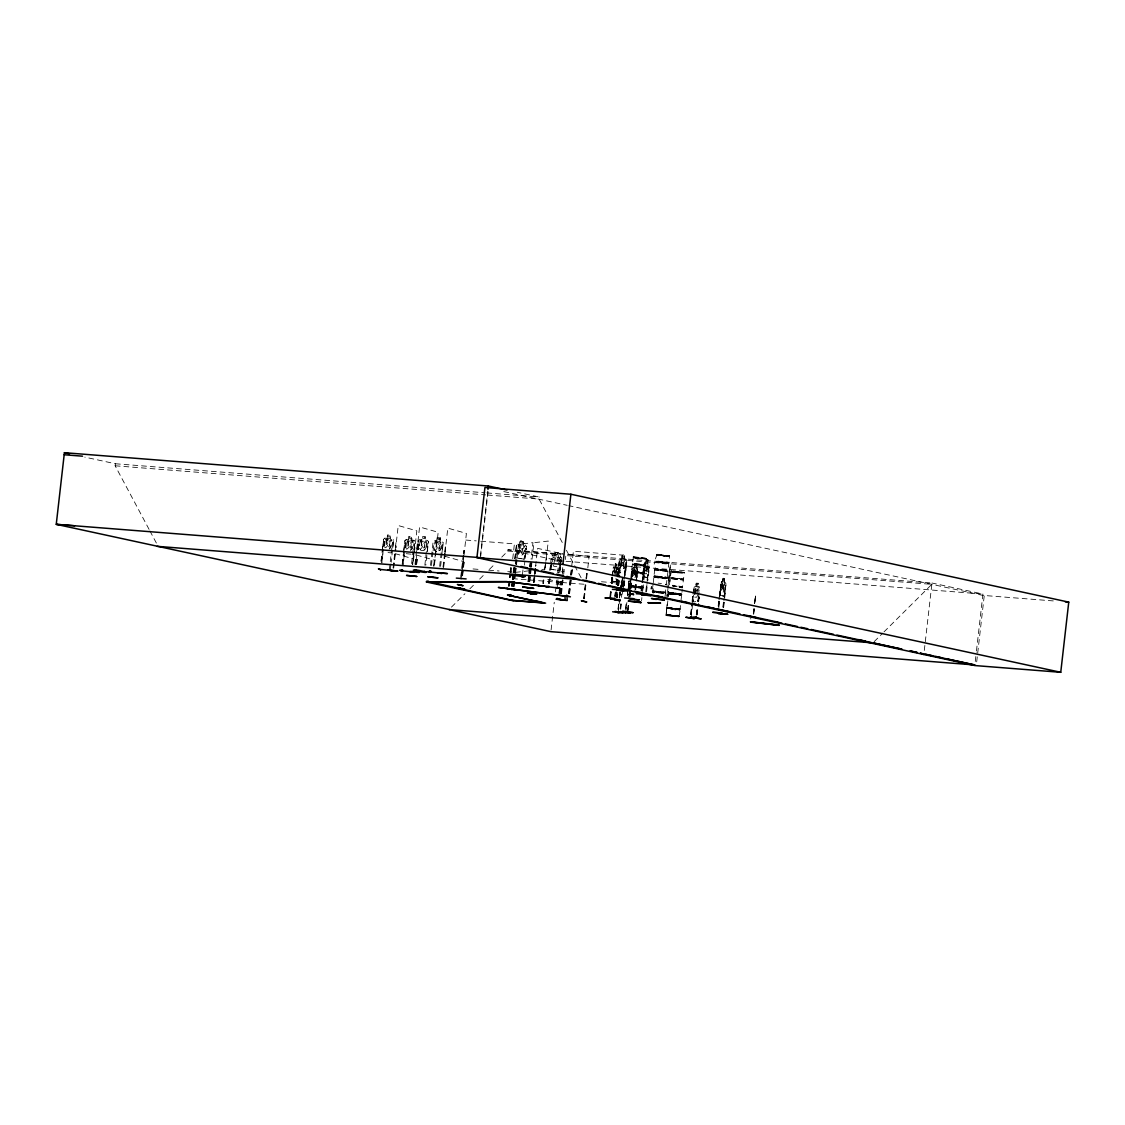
<?xml version="1.0" encoding="UTF-8"?>
<svg xmlns="http://www.w3.org/2000/svg" width="1125" height="1125" viewBox="0 0 1125 1125"><rect width="100%" height="100%" fill="white"/><g stroke="black" fill="none" stroke-linecap="round" stroke-linejoin="round"><path stroke-width="0.75" stroke-dasharray="5 3.75" d="M644.808 573.441L644.133 570.586M667.659 608.47L666.703 607.964L667.673 600.553M682.495 587.756L679.331 587.109M754.411 603.52L755.438 596.067L755.016 603.112M630.675 579.319L630.211 585.661L643.106 587.883L643.472 583.917M633.459 556.903L632.475 563.47L645.708 565.622L643.683 564.455L632.475 563.47L631.477 571.613L644.527 572.78L646.495 558.534L639.773 557.311M652.402 591.933L665.578 592.833L652.416 591.933M672.103 578.686L670.177 578.742L669.445 585.197L670.148 578.32L683.508 579.769L684.197 572.442L683.325 572.541M619.903 594.914L620.044 591.609C617.583 596.672 623.714 595.575 622.294 591.286M633.853 595.069L628.889 594.127L627.328 594.858L629.03 580.95L628.636 582.216M627.469 594.759L627.609 591.455M663.933 577.772L654.792 576.647L657.281 577.195L655.552 577.139M755.452 596.152L754.791 603.084M657.366 554.316C653.92 560.883 654.244 563.611 662.147 562.542M645.623 564.989L632.292 564.3L645.483 566.17L632.32 563.892L638.972 564.258L645.666 565.411L632.545 564.68M755.536 597.952L755.648 596.081M753.314 613.744L753.877 608.653M753.525 613.772L754.102 608.681M149.077 529.369L115.144 465.792L115.369 463.753L84.797 457.116M381.066 561.164L382.373 549.605M382.486 548.55L383.527 539.269L384.877 538.172M381.136 561.192L382.078 552.938M382.261 551.292L383.625 539.325M381.797 562.908L383.302 549.703L381.881 562.936M384.328 541.477L383.498 548.058L384.328 541.477L383.4 541.392M389.278 570.347L392.47 542.278L393.398 542.362M392.695 548.002L393.539 540.323L391.219 562.205M390.473 568.814L390.966 563.836M393.075 567.914L395.184 549.323M395.381 547.636L395.958 542.559L396.042 547.762M393.384 568.013L398.25 525.544L416.841 530.845L413.17 563.105M393.722 568.041L395.845 549.45M402.202 564.244L403.706 551.025M403.819 549.97L404.859 540.689L406.209 539.592L408.375 539.803M402.286 564.272L403.411 554.358M403.594 552.712L404.958 540.745L406.252 539.719L414.084 540.38L415.012 541.73L412.327 564.68M403.13 564.328L404.634 551.123L403.214 564.356M405.661 542.897L404.902 549.506L405.661 542.897L404.733 542.798M410.47 550.617L412.481 548.016L413.212 541.575L411.652 540.253L412.144 536.695L408.769 536.344L408.502 539.944L406.673 540.914L405.942 547.369L407.32 550.294M411.623 563.541L413.803 543.698L414.731 543.783M414.028 549.422L414.872 541.744M412.664 564.708L414.211 551.194M414.984 564.272L416.517 550.744M416.714 549.056L417.291 543.98M415.294 564.356L416.292 555.848M416.953 550.069L419.583 526.964L438.173 532.266L434.503 564.525M415.631 564.384L416.602 555.933L415.702 564.272M418.373 540.745L417.347 549.956L418.275 540.675L419.625 539.592L427.5 540.38L428.428 541.73L425.784 565.284M416.545 564.328L417.488 556.073M418.247 549.478L418.992 542.869L418.148 542.798M416.63 564.356L417.572 556.102M418.317 549.506L419.077 542.897M424.856 565.186L427.219 543.698L428.231 543.811M427.261 550.955L428.288 541.744M430.509 565.425L433.083 541.842L434.433 540.759L436.627 540.97L437.119 537.652M431.438 565.523L432.858 552.291M433.125 550.659L433.8 544.036L432.956 543.966M433.659 566.1L434.616 557.648M433.997 566.128L435.502 552.656M440.367 537.848L439.875 541.42L441.436 542.742L440.705 549.183L438.694 551.784L435.544 551.461L434.166 548.536L434.897 542.081L436.725 541.097L436.992 537.511L440.395 537.863L440.002 541.322L442.308 541.547L443.236 542.883M439.664 566.353L442.027 544.852L443.039 544.978M442.055 552.108L443.095 542.911M440.592 566.438L443.222 542.883M443.011 567.112L444.544 553.598M444.741 551.911L445.514 545.147L445.402 552.023M443.32 567.211L444.895 553.627M444.98 552.895L447.806 528.117L466.397 533.419L461.573 577.392M443.672 567.239L445.205 553.725M460.716 577.406L463.219 555.427M463.416 553.739L463.809 550.35M461.222 575.803L462.023 568.983M462.192 567.352L463.57 555.455M463.725 553.823L464.147 550.392M462.403 575.733L464.33 558.83M462.586 575.775L463.359 569.011M463.556 567.323L464.512 558.872M480.403 555.933L487.786 491.119M480.558 557.663L488.095 491.555M501.736 557.128L507.867 551.039L508.022 549.717L565.833 554.259M508.584 586.181L509.934 574.341M510.117 572.653L510.891 565.889M508.767 586.223L510.117 574.383M510.3 572.695L511.073 565.931M509.583 586.28L510.75 574.411M511.13 572.766L511.72 565.959M512.733 558.731L514.42 543.867L477.97 541.013M511.594 586.223L512.17 581.147M512.367 579.459L512.944 574.383M513.127 572.695L513.703 567.633M514.716 558.83L516.417 545.175L517.725 544.106L519.989 544.528C517.359 539.002 526.88 540.239 523.097 544.922L524.602 546.3L523.87 552.741L521.888 555.286L518.78 554.878L517.416 551.911L518.161 545.456L519.961 544.528M511.777 586.266L512.353 581.189M512.536 579.502L513.127 574.425M513.309 572.737L513.886 567.661M514.969 558.858L516.516 545.245M512.409 586.28L513 581.217M513.183 579.53L513.759 574.453M513.956 572.766L514.533 567.689M512.592 586.322L513.169 581.259M513.366 579.558L513.942 574.495M514.139 572.808L514.716 567.731M514.378 572.189L515.236 565.566M515.32 563.934L517.303 547.411L516.389 547.284M513.408 586.659L514.758 574.833M514.955 573.145L516.305 561.305M513.773 586.702L515.011 574.805M515.306 573.188L516.909 559.153M517.092 557.508L518.597 544.303L532.955 542.658L531.07 559.167M514.012 586.673L515.363 574.847M515.559 573.159L516.909 561.319M522.408 574.889L522.97 569.925M523.997 560.039L525.319 548.48L526.331 548.592L524.447 565.102M527.906 581.667L528.68 574.903M528.862 573.216L529.439 568.153M529.636 566.452L530.016 563.077M528.258 581.709L528.919 574.875M529.214 573.258L529.692 568.125M529.987 566.508L530.367 563.119M528.511 581.695L529.27 574.931M529.467 573.244L530.044 568.167M530.128 567.422L530.887 560.827M529.144 581.681L529.903 574.917M530.1 573.23L530.677 568.153M530.873 566.466L531.253 563.091M529.495 581.723L530.156 574.889M530.452 573.272L530.93 568.125M531.112 567.464L531.872 560.855M532.055 559.209L533.939 542.7L548.283 541.055L544.992 569.953M562.275 542.503L539.1 499.092L539.325 497.053L517.247 492.258M529.734 581.695L530.508 574.931M530.705 573.244L531.281 568.181M531.478 566.48L531.858 563.105M533.461 582.328L534.994 568.814M535.317 568.828L533.77 582.356L535.472 568.913M535.57 566.564L537.652 548.395L562.612 553.809M534.248 582.455L536.175 565.552L535.388 565.425L536.175 565.552M542.855 583.453L543.234 580.064M544.402 569.925L546.342 558.112L544.753 569.967M543.206 583.495L543.488 580.036M543.459 583.467L543.839 580.092M549.9 570.22L550.462 565.27M550.575 564.272L551.348 556.538L552.698 555.595M549.998 570.206L550.941 561.952M549.872 578.587L549.127 585.197L549.97 578.587M552.544 561.656L553.092 556.819L554.892 555.891L555.314 552.431L558.394 552.839L558 556.284L559.533 557.663L558.802 564.103M554.822 555.75L555.216 552.305L558.548 552.741L558.155 556.186M554.02 563.484L554.752 557.03L557.873 557.438L557.128 563.892M551.095 629.93L554.259 602.255M555.441 591.891L556.031 586.702M556.228 584.972L556.819 579.783M557.606 572.864L558.984 560.756L508.022 549.717M557.423 584.606L557.986 579.656M560.25 559.842L558.745 573.047L560.348 559.828L561.263 559.955L559.758 573.159L561.234 557.888L560.391 556.481L552.628 555.469L551.348 556.538M557.156 587.897L558.084 579.642M560.32 565.552L561.023 559.42M558.352 584.719L558.717 581.414L558.45 584.719M558.97 593.353L559.744 586.589M559.941 584.902L560.32 581.527M559.153 593.395L559.927 586.631M560.123 584.944L560.503 581.555M559.983 593.452L560.573 586.659M560.939 585L561.15 581.583M562.177 572.555L562.936 565.945M560.208 593.409L560.967 586.645M561.164 584.958L561.544 581.569M560.391 593.452L561.727 581.611M562.57 574.228L563.513 565.973M560.616 593.438L562.05 581.597M560.798 593.48L562.345 579.952M561.023 593.452L562.373 581.625M561.178 593.536L562.725 580.008M561.502 593.564L563.034 580.036M563.681 574.341L564.623 566.086M565.383 559.491L565.763 556.186M568.575 593.648L570.502 576.745M570.684 575.058L573.398 551.236L621.998 555.061L619.931 573.216M568.758 593.691L570.684 576.788M570.867 575.086L571.458 568.294L572.47 568.392L571.697 575.156M569.391 593.705L571.317 576.802M571.514 575.114L572.288 568.364M569.573 593.747L571.5 576.844M583.706 598.655L585.816 580.064M586.013 578.377L586.997 573.342L586.42 578.405M583.889 598.697L585.998 580.106M586.195 578.419L586.589 573.314M584.114 598.697L586.237 580.106M584.297 598.739L586.42 580.134M586.603 578.447L587.63 569.531M587.812 567.886L589.134 556.327L566.564 554.555M612.07 575.859L613.842 567.056C616.781 569.222 614.77 558.112 614.869 567.422L613.505 571.613M609.905 596.686L610.467 591.736M611.409 583.481L611.972 578.531M612.281 575.887L613.744 567.056L617.822 568.041M610.791 591.764L610.228 596.714L610.945 591.834M611.733 583.509L612.295 578.545M611.888 583.58L612.45 578.63M610.692 596.812L611.269 591.862M612.197 583.608L612.773 578.658M614.039 575.016L614.77 568.575L616.388 568.927M615.361 565.763L615.516 564.609L616.556 564.834L616.402 565.988L615.361 565.763L616.416 565.988M616.514 575.564L617.062 564.23L615.248 563.85L617.077 564.23L615.22 563.836M614.756 596.053L615.136 592.748M616.078 584.494L617.203 574.594M614.7 599.386L615.459 592.777M616.402 584.522L617.147 577.913M617.288 576.998L618.159 569.278L616.683 567.675M625.064 575.972L626.766 560.658L626.034 559.28L626.681 560.686L624.473 573.216L618.708 572.217L619.312 559.364L620.409 558.295C624.164 560.306 620.198 552.263 624.839 555.553L624.347 559.097M615.234 596.152L615.614 592.861M616.613 584.606L619.312 559.364M615.558 596.18L616.12 591.23M616.866 584.62L617.991 574.72M618.188 573.061L619.495 561.502L618.862 573.188M617.288 584.719L618.413 574.819M618.595 573.173L620.17 561.628M617.541 584.733L618.666 574.833M616.345 597.403L616.922 592.327M617.695 585.562L618.848 575.423M616.528 597.431L617.105 592.369M617.878 585.605L619.228 572.048L620.058 572.105M617.161 597.459L617.555 594.084M618.511 585.633L619.664 575.494M617.344 597.502L617.737 594.127M618.694 585.675L619.847 575.536M622.055 558.703L622.448 555.258M617.991 609.244L619.13 599.33M619.312 597.684L619.875 592.734M620.184 590.091L621.352 581.091L623.208 580.837L622.898 586.688M618.216 609.216L619.341 599.302M619.538 597.656L620.1 592.706M620.648 588.783L621.9 581.133M618.188 612.562L620.452 592.748M624.67 555.652L624.277 559.097L625.373 560.461L624.628 566.902L623.095 569.461L620.803 569.067L619.889 566.086L620.62 559.645L621.984 558.703M621.042 588.727L622.519 582.173L621.97 587.011M622.013 581.147L622.294 577.561M622.645 581.02L623.081 577.448L622.013 586.181M622.364 586.955L622.927 582.089L621.928 585.408L621.633 582.328L621.689 586.209M620.156 608.934L620.719 603.984M621.464 597.375L621.844 594.084M622.786 586.673L623.461 582.033M620.508 608.991L620.93 603.956M620.719 608.948L621.295 603.998M623.264 585.759L624.192 577.505M624.389 575.859L625.894 562.641L626.822 562.781L625.514 574.341M623.138 589.078L624.08 580.823M624.263 579.164L626.147 562.655M623.939 585.872L624.881 577.617M624.192 585.886L624.755 580.936M625.57 609.075L626.316 602.48M625.781 609.047L626.344 604.097M628.214 588.628L629.48 580.964M625.767 612.394L626.892 602.494M627.427 595.913L628.172 589.317M628.369 587.658L628.959 584.325M628.608 588.572L629.325 582.075L629.494 585.239L630.253 582.145M629.353 588.459L630.084 582.019L629.198 582.173L629.255 586.041M628.425 599.119L628.945 594.577L633.783 594.745L628.875 594.127L629.058 593.438M629.466 590.062L629.803 586.448L643.163 587.798L642.586 591.553M630.773 578.559L631.378 572.02L646.312 573.877L647.494 571.303L648.056 559.983L647.663 563.428L649.266 565.045L645.694 595.125M629.747 588.403L630.478 581.962M627.525 610.425L628.284 603.83M630.183 588.038L630.886 581.906M631.491 575.859L632.475 568.139L634.247 567.295M627.891 610.467L628.495 603.788M629.283 596.686L629.648 593.381M629.845 591.722L630.97 581.822M631.153 580.177L632.377 568.139M628.102 610.439L628.861 603.844M629.592 596.7L630.352 590.105M630.534 588.445L631.659 578.545M632.602 570.291L631.856 576.9L632.77 570.375M629.761 596.784L630.506 590.175M630.703 588.53L631.828 578.63M630.07 596.812L630.83 590.203M631.013 588.558L632.137 578.644M632.334 576.998L633.291 568.378L634.289 567.422C635.4 559.617 635.639 567.014 637.27 567.928L636.483 578.503M636.159 558L633.15 557.634L638.002 557.803M634.809 557.634L646.284 559.125L645.37 558.816M636.384 564.216L635.92 575.564L634.739 578.138L633.108 577.786L632.559 574.833M634.936 589.444L636.061 579.544M636.258 577.884L637.003 571.289L637.805 571.416L637.045 578.025M635.414 589.556L637.594 569.278M635.723 589.57L636.862 579.67M646.467 558.605L644.006 558.591L644.723 558.366M646.355 558.745L638.002 557.803M645.82 563.048L644.695 562.795L643.992 563.948L642.881 573.159L631.659 572.428M641.039 590.78L641.784 584.184M641.981 582.525L644.794 562.809L648.816 563.794L649.195 565.073L647.283 577.617C634.528 574.312 654.975 571.795 636.441 571.373M641.348 590.808L642.487 580.894M642.67 579.248L644.175 566.044M641.517 590.892L642.642 580.978M642.839 579.333L644.344 566.114M641.841 590.906L642.966 581.006M643.148 579.347L644.864 564.131L645.862 563.175M641.559 600.736L641.897 597.586M643.894 580.05L644.752 573.567L631.589 571.331L636.455 571.373M645.75 591.806L646.889 581.892M647.072 580.247L648.577 567.042L649.378 567.169L647.873 580.373M646.552 591.933L647.677 582.033M651.094 589.078L651.389 586.547L651.094 589.078A2.362 2.067 -89.8 0 0 649.913 592.172M653.077 584.269L652.219 591.117L665.269 592.284L665.859 588.98M653.231 582.975L654.694 569.63M653.161 593.128L653.091 593.128A2.362 2.067 -89.8 0 0 653.091 589.388L653.442 586.856M666.788 578.517L666.127 578.348C668.138 579.727 649.322 576.886 658.744 577.308M655.692 577.125L657.225 577.659L656.395 577.406M659.602 555.609L658.716 555.525M663.891 577.631L667.167 577.645M669.305 556.425L667.125 556.116L668.77 556.017M664.819 598.036L665.494 593.072L652.331 590.794L665.269 592.073L665.564 592.734L652.12 591.314L665.339 593.508L664.467 593.606L652.416 592.144M658.378 554.358L669.473 555.778L668.967 563.02L657.675 561.403M666.844 596.081L670.486 564.117L668.475 581.85M666.844 599.372L669.741 570.712M666.253 613.223L666.788 608.569L676.673 610.031M667.898 600.75L666.886 607.458M668.166 596.419L668.939 589.598L667.828 599.527M676.786 578.644L670.12 578.25L671.062 570.98L673.003 570.895M666.112 614.616L666.802 608.569M671.259 570.895L670.331 577.491L672.286 577.955M676.856 594.295L678.459 594.436L669.783 593.986L670.795 594.155M672.638 571.837L680.962 572.442M670.627 594.056L671.822 594.211L669.909 593.972M673.917 572.119L673.355 571.641M681.82 594.591L679.373 594.788M682.833 572.681L681.722 572.667L682.594 572.794M679.289 594.759L680.147 594.45L671.864 593.691M679.233 616.106L680.161 609.286L666.745 608.105L673.383 608.456M680.456 605.531L680.147 609.244L666.788 607.711L679.936 610.059L676.659 610.031M680.948 601.017L682.27 589.542M690.553 614.672L691.875 603.112M692.058 601.467L692.817 594.858M692.944 593.986L694.378 586.589L699.384 586.786L698.372 601.692M690.848 614.728L692.156 603.169M692.353 601.509L693.197 592.467M693.366 590.934L694.378 586.589M691.13 614.7L692.452 603.141M692.634 601.495L693.394 594.886M691.045 618.047L692.367 606.487M692.55 604.842L693.689 594.928M695.011 594.352L695.405 587.827L695.967 591.891L694.097 595.828L694.842 595.856M698.034 594.464L696.67 597.192L694.688 597.122L693.956 594.323L696.206 583.186L698.414 583.284L697.936 586.842M695.967 586.772L696.361 583.327L698.33 583.397M696.98 594.422L697.711 587.981L695.742 587.911L696.459 591.117L698.625 588.023L697.402 590.752M698.4 591.244L698.02 586.73M696.277 614.883L697.036 608.273M697.781 601.678L698.723 593.423M696.572 614.925L697.331 608.33M698.077 601.72L699.019 593.466M696.867 614.897L697.612 608.302M697.148 614.953L698.47 603.394M698.653 601.734L699.595 593.48M718.158 606.108L718.72 601.158M718.917 599.513L721.434 581.428L719.831 595.35L724.022 596.25L724.95 592.931L724.022 596.25M718.481 606.136L719.409 597.881M719.606 596.236L720.914 584.677L720.084 596.334M718.636 606.22L719.578 597.966M719.761 596.306L720.605 584.648L721.392 584.775M718.763 607.894L719.888 597.98M724.627 578.7L724.247 589.936L723.052 592.509L721.434 592.158L720.872 589.205L723.066 578.236L724.795 578.602L724.331 582.159M722.714 581.808L723.108 578.362M722.869 607.134L723.445 602.184M724.191 595.575L725.639 585.689L724.795 597.361M723.192 607.163L723.755 602.198M723.937 600.553L725.906 583.664L724.402 582.061M723.347 607.233L724.289 598.978M724.486 597.333L726.005 583.678M723.67 607.261L724.612 599.006M924.3 650.433L931.978 583.017L567.591 554.4M975.262 661.486L976.247 652.781M976.444 651.038L982.941 594.056L931.978 583.017M976.697 661.837L984.234 595.744M753.497 614.025L754.284 607.289M753.722 614.053L754.312 608.991M754.636 603.534L754.734 601.495M629.944 585.619L630.844 585.436M645.469 566.255L632.559 564.68M670.331 577.533L683.48 578.939L676.927 578.587M629.831 591.117L629.198 594.605L633.839 595.519M630.52 582.117L629.578 586.027M659.686 555.469L656.663 554.344M669.375 555.764L668.742 556.27M668.517 592.734L673.467 592.706M629.93 585.731L643.177 587.517L629.831 586.716L630.717 587.137L642.755 588.403M647.283 577.617L648.211 574.298M621.07 582.384L621.464 581.105M614.911 572.639L614.278 568.434L615.375 571.922L617.147 569.067L615.628 572.78M697.823 600.708C703.392 590.372 692.269 610.608 692.663 597.066M516.178 557.93L523.87 558.928L525.361 555.75L526.416 546.497L525.459 545.119L523.097 544.922L523.462 541.477L520.355 541.069M560.292 567.112L558.844 570.417L551.011 569.405L550.294 565.819M654.722 569.714L655.594 568.983L668.011 570.994L668.728 563.681L655.594 561.333L668.925 562.852L662.288 562.5M633.136 557.016L635.85 557.705M670.936 571.008L672.919 571.57C666.52 571.894 689.47 574.144 681.806 572.653L684.352 572.555L672.975 570.909M670.458 594.183L668.489 593.691L671.203 593.831L668.419 593.255L681.862 594.394L678.431 593.311M680.062 594.83C677.32 594.689 684.042 594.731 680.836 593.733M556.608 561.263C561.473 557.888 557.775 555.3 556.031 560.391C555.553 555.005 551.123 556.509 555.216 561.108M389.138 549.197L391.148 546.609L391.88 540.155L390.319 538.833L390.811 535.275L387.436 534.938L387.169 538.523L385.341 539.508L384.609 545.948L385.988 548.873M657.83 555.413L659.264 555.567M658.8 576.661L667.167 578.011L666.9 577.35M451.434 607.134L464.934 593.719M469.842 588.839L474.75 583.959M479.658 579.08L484.566 574.2M489.473 569.32L494.367 564.455M874.167 641.658L882.759 633.122M883.983 631.898L931.823 584.339L567.436 555.708M613.87 568.378L614.869 567.422M666.225 578.067L667.238 578.123L654.216 576.281M634.95 558.042L635.723 558.014L635.048 557.62M656.438 554.681L669.614 556.172M658.547 555.3L657.731 555.342L659.447 555.216M669.628 555.891L668.742 555.989M658.336 555.005L656.409 555.061L669.291 556.425M631.673 572.428L642.698 574.059L644.611 573.919L631.378 571.809L644.794 573.159M655.959 575.93L654.145 576.084L654.919 575.887M657.352 576.703L653.892 576.183L656.058 577.223M654.877 576.788L654.145 576.886M672.427 571.894L673.973 571.767M674.241 572.034L682.706 572.808M665.227 577.533L667.153 577.477M643.12 587.222L629.733 586.167L636.511 587.137M642.741 588.403L636.37 587.18M666.197 585L665.508 584.62M679.781 594.858L681.722 594.534M633.361 556.889L641.475 557.55M669.417 556.256L667.462 556.144M654.103 576.408L657.239 576.45L654.82 576.394M668.7 592.945L680.822 594.239L679.823 594.084M628.917 581.048L630.211 580.866M619.791 594.9L621.731 594.661M627.328 594.858L629.297 594.506M515.405 572.372L529.748 570.727M541.898 569.489L545.091 569.123M523.913 559.055L516.08 558.042L515.32 554.456L516.206 557.93M560.391 556.481L561.234 557.888M551.222 558.661L552.136 558.788M551.011 569.405L558.802 570.291M657.731 555.342L668.222 556.116L659.756 555.37M634.05 557.114L633.403 557.381M664.777 555.736L668.067 555.834M634.908 558.014L635.709 557.902M646.158 558.562L644.006 558.562M655.58 569.841L654.708 569.939L665.944 571.5M672.708 571.964L673.467 572.02M673.945 572.006L673.481 572.091M682.861 572.808L680.948 572.414L682.664 572.386M656.241 577.167L653.892 577.139L655.495 577.35M666.141 578.334L663.834 577.941M665.494 584.564L666.38 584.466L668.011 570.994L654.666 569.475L668.011 570.136L654.764 568.983L662.962 570.487L668.053 570.586L655.594 568.983M681.581 594.098L678.375 594.056M679.233 594.731L680.358 594.872M657.337 554.33L658.406 554.344M667.631 556.608L668.658 556.636M633.22 556.959L643.036 558.014M645.483 558.816L641.489 558.577M666.83 563.752L668.897 563.259L655.552 561.741L668.897 562.388L655.734 560.897L656.634 561.192M655.58 569.841L663.131 570.417M665.944 571.486L667.856 571.43L662.962 570.502M681.862 572.555L683.367 572.569M654.764 577.041L655.819 577.083M666.267 578.025L665.002 577.842L667.097 578.25M630.83 585.436L642.22 586.73M670.486 592.65L668.742 592.636L678.375 594.084M667.659 608.47L680.133 609.525L666.928 607.261L680.091 608.752L673.538 608.414M624.361 558.998L626.119 559.294L620.339 558.422M626.822 562.781L625.894 562.641M643.036 557.986L644.597 558.675M636.188 558.169L635.456 558.098M666.83 563.752C661.613 564.694 649.969 557.536 655.763 568.941M673.312 572.091L671.92 571.5M655.903 576.112L666.267 577.181M663.877 577.448L665.255 577.547M655.734 577.336L656.888 577.547M665.367 578.138L662.231 578.081M672.089 578.686L683.522 579.403L670.191 577.884L683.339 580.233L682.58 586.716L672.708 585.225M679.331 586.659L682.608 587.025L672.623 585.661M679.289 587.517L682.636 587.489L679.247 586.814M670.486 592.664L679.809 593.719M679.837 594.267L670.528 593.212M670.458 593.902L678.417 594.745M678.417 594.773L680.344 594.872L679.641 594.759M115.369 463.753L485.016 492.778M486.773 492.919L539.325 497.053M115.144 465.792L485.663 494.902M487.42 495.028L539.1 499.092M465.82 540.056L476.241 540.872M646.312 559.603L648.056 559.983M515.658 550.575L560.77 554.119M507.867 551.039L560.433 555.159M558.984 560.756L564.23 561.178M565.988 561.305L982.941 594.056M1053.281 600.919L982.786 595.378L568.913 505.688M613.041 568.139L613.702 567.042L617.85 567.928M618.159 569.278L617.752 567.928L618.103 569.306M722.559 581.681L721.434 581.428L725.498 582.314L725.948 583.706M563.203 571.458L564.005 571.584L562.894 571.472M726.117 585.802L725.316 585.675M473.034 568.941L479.981 569.489M488.658 570.164L499.078 570.98M507.755 571.669L511.228 571.936M612.07 580.964L616.275 581.864L617.147 578.517L616.163 581.85L612.141 580.978L611.944 577.406L612.07 580.964L616.261 581.737M601.439 581.752L618.806 583.116M561.628 582.483L585.928 584.395M512.452 578.644L561.052 582.455M659.7 554.709L661.289 554.85M659.123 555.202L658.969 555.328M635.288 557.859L641.489 558.548M641.517 558.295L643.106 558.45M675.886 571.373L671.259 571.359M657.253 576.197L665.212 577.167M657.225 576.52L658.828 576.605M657.267 577.139L663.862 577.898L662.259 577.8M665.466 577.87L658.898 577.097M662.189 578.447L663.764 578.587M672.567 586.055L675.9 586.378M633.853 593.888L628.931 593.719L633.811 594.295M437.611 538.284L439.636 538.481L439.509 539.634L437.484 539.438M434.447 540.872L442.238 541.659M411.75 540.141L414.056 540.38M384.848 538.158L392.752 538.959L393.68 540.309M406.153 553.669L412.523 554.316M388.027 552.572L391.191 552.895M663.075 555.553L664.777 555.75M663.005 556.2L664.706 556.383M641.517 558.309L634.092 557.283M675.886 571.402L680.892 572.006M682.453 572.597L677.545 571.964M677.644 572.358L679.345 572.527M660.6 577.322L662.302 577.477M658.744 577.308L662.273 577.758M662.231 578.053L655.552 577.392M658.069 583.144L661.472 583.523M673.397 593.212L675.112 593.325M679.655 594.647L678.305 594.464M750.206 618.764L750.952 618.848M661.373 555.356L664.65 555.623M644.639 558.759L644.048 558.731M675.956 571.908L677.672 572.119M675.9 572.555L677.602 572.752M660.516 576.844L662.217 577.055M664.791 578.236L665.691 578.292M656.466 577.519L655.692 577.547M676.055 586.336L672.764 585.914M675.141 593.058L676.842 593.269M673.453 593.986L675.155 594.197M517.739 544.233L525.403 545.231L526.261 546.525M556.819 566.648L553.711 566.241L552.361 563.259M659.77 555.145L661.373 555.342M682.059 572.611L682.762 572.653M674.367 571.697L675.97 571.894M657.337 576.703L658.927 576.928M662.189 577.308L663.778 577.533M664.945 578.236L665.466 578.278M676.814 593.522L678.403 593.733M673.425 594.239L670.148 593.691M633.98 594.225L629.311 593.409M666.225 555.848L667.589 556.073M656.48 554.4L659.798 555.131M642.966 558.408L644.344 558.619M680.892 571.978L682.256 572.217M674.395 571.683L671.077 570.952M672.595 571.992L674.325 572.316M672.272 577.955L683.48 579.797L670.177 578.742M699.398 590.161L699.68 590.133M679.134 587.264L682.228 587.855M693.661 589.95L693.956 589.936M670.5 593.48L671.878 593.747M692.508 597.066L692.859 600.539M670.078 594.056L681.623 595.181L680.709 594.872M657.366 554.695L658.434 554.906M644.428 557.986L645.483 558.183M656.634 561.192L657.689 561.403M682.102 572.316L684.056 572.33M665.198 576.984L666.267 577.364M665.156 577.477L667.238 578.039M679.809 593.705L680.864 593.916M670.57 593.03L668.855 592.664M679.345 594.661L680.723 594.886M670.528 593.48L669.445 593.283L670.514 593.536M503.789 491.583L567.197 505.322M646.256 559.716L647.986 560.081M723.234 578.981L724.275 579.22L724.148 580.359L723.094 580.134M645.792 564.342L646.341 567.675L648.141 564.947L646.594 568.519L647.269 572.892L646.144 569.208L644.259 572.231L645.877 568.392L645.328 564.145L647.367 564.68L646.622 571.12L645.005 570.769M634.739 563.85L636.483 564.23M648.577 567.042L649.378 567.169M633.136 567.169L637.242 568.041M615.487 564.609L616.528 564.834M637.003 571.289L637.805 571.416M614.742 568.575L616.359 568.927L615.642 575.367L614.531 567.239M643.148 576.619L647.255 577.491M719.888 595.252L723.994 596.123M547.762 579.347L562.739 582.595M617.906 571.317L618.061 571.388M561.656 571.416L562.303 571.444M666.239 577.181L666.984 577.547M665.466 584.156L666.422 584.916M669.473 593.339L668.742 593.438M642.206 586.73L643.12 587.025M444.6 556.186L463.205 561.487M416.391 555.033L434.981 560.32M395.044 553.612L413.648 558.914M616.514 567.773L617.245 569.109M566.409 550.266L581.302 578.166M149.892 530.916L157.345 544.866M615.98 578.25L616.388 581.133M719.789 591.792L719.986 595.252M387.028 539.677L386.297 546.117L389.461 546.441L390.192 539.986L387.028 539.677M388.055 535.697L387.928 536.85L389.953 537.061L390.08 535.908L388.055 535.697M408.375 541.097L407.63 547.538L410.794 547.847L411.525 541.406L408.375 541.097M409.387 537.117L409.261 538.27L411.286 538.467L411.413 537.328L409.387 537.117M420.089 540.914L419.358 547.369L420.736 550.294L423.886 550.617L425.897 548.016L426.628 541.575L425.067 540.253L425.559 536.695L422.184 536.344L421.917 539.944L420.089 540.914M421.777 541.097L421.045 547.538L424.209 547.847L424.941 541.406L421.777 541.097M422.803 537.117L422.677 538.27L424.702 538.467L424.828 537.328L422.803 537.117M436.584 542.25L435.853 548.705L439.003 549.014L439.748 542.573L436.584 542.25M519.82 545.681L519.089 552.122L522.197 552.53L522.928 546.075L518.625 545.498L520.284 549.745C515.18 553.331 519.075 555.891 520.875 550.561C521.536 555.961 525.769 555.427 521.677 549.9C526.345 546.539 523.083 543.909 521.1 549.028L519.708 545.667M520.833 541.716L520.706 542.869L522.703 543.136L522.844 541.983L520.833 541.716M548.775 580.12L548.395 583.425L548.873 580.12M551.756 562.078L550.814 570.333L551.855 562.078M555.764 553.078L555.638 554.231L557.634 554.498L557.775 553.345L555.764 553.078M621.844 559.856L621.112 566.297L623.405 566.691L624.136 560.25L621.042 559.688L622.153 563.934L620.058 567.745L622.561 564.75L624.164 568.519L623.166 564.075L625.148 560.405L622.772 563.217L621.844 559.856M622.716 555.891L622.589 557.044L624.066 557.297L624.192 556.144L622.716 555.891M634.163 568.575L633.431 575.016L635.048 575.367L635.794 568.927L633.755 568.392L634.303 572.639L632.686 576.478L634.57 573.455L635.597 577.181L635.02 572.766L636.567 569.067L634.767 571.922L634.233 568.688M634.908 564.609L634.781 565.763L635.822 565.988L635.962 564.834L634.908 564.609M646.481 560.363L646.355 561.502L647.395 561.741L647.536 560.587L646.481 560.363M696.558 583.903L696.417 585.042L697.697 585.098L697.823 583.945L696.558 583.903M722.475 582.947L721.744 589.402L723.375 589.753L724.106 583.312L722.067 582.778L722.616 587.025L720.998 590.864L722.883 587.841L723.909 591.553L723.347 587.152L724.88 583.453L723.094 586.294L722.531 582.961M385.748 539.522L387.436 543.712C382.191 548.142 386.072 549.605 388.027 544.514C388.505 550.125 393.117 548.508 388.842 543.825L391.43 540.225L390.305 540.098L388.266 542.981L386.845 539.663L385.748 539.522M407.081 540.942L408.769 545.133C403.523 549.548 407.405 551.011 409.359 545.934C409.837 551.545 414.45 549.928 410.175 545.245L412.762 541.645L411.708 541.434L409.598 544.402L408.178 541.083L407.081 540.942M420.497 540.942L422.184 545.133C416.939 549.548 420.82 551.011 422.775 545.934C423.253 551.545 427.866 549.928 423.591 545.245L426.178 541.645L425.053 541.519L423.014 544.388L421.594 541.083L420.497 540.942M435.305 542.109L436.992 546.286C431.747 550.716 435.628 552.178 437.583 547.087C438.061 552.698 442.673 551.095 438.398 546.398C443.32 542.911 439.566 540.422 437.822 545.555L436.458 542.348L435.305 542.109M644.653 566.142L643.866 566.016L644.653 566.142M633.08 570.389L632.292 570.262L633.08 570.389M613.237 570.291L613.237 570.291M612.295 580.88L612.098 577.42L612.239 580.978"/><path stroke-width="1.5" d="M522.605 586.997L533.672 588.319M522.731 587.053L533.531 588.417M538.073 585.45L547.959 586.73M615.094 611.423L625.458 612.872M622.758 611.325L633.023 612.703M632.925 612.619L622.631 611.409M507.052 490.05L488.362 486L64.406 452.7L56.25 524.334L449.972 609.652M402.384 569.897C403.678 570.727 400.542 570.066 401.78 569.869M414.886 570.839C442.181 575.789 409.444 567.225 415.856 570.966M414.872 569.812L414.844 570.867M415.786 570.966L415.8 569.897M543.178 586.181L506.489 581.555L426.192 581.836L428.02 582.089L428.119 581.217M513.506 600.609L426.712 581.147M430.903 571.12C429.75 571.964 431.93 572.077 429.877 570.98L429.652 572.02L429.68 570.966L429.567 571.992L439.931 573.061M476.93 557.663L484.931 487.491L570.895 494.241L1068.75 602.128L1060.748 672.3L974.798 665.55L476.93 557.663L562.894 564.413L1060.748 672.3M487.983 489.417L488.362 486M510.37 594.591L510.412 595.688L511.622 595.814M511.425 595.772L510.666 594.661L510.652 595.73M524.742 576.478L521.789 576.816L525.15 576.534M531.844 593.944L529.341 593.325L535.809 594.141L530.733 593.536L534.417 593.916L531.942 593.761M533.531 593.747L535.809 594.141M562.191 600.089L556.945 598.373M562.894 564.413L570.895 494.241M566.93 595.308L566.986 596.264L564.933 596.039L565.186 600.286L567.239 600.525L566.986 596.264L498.347 587.447L566.311 596.25L566.409 595.364M690.272 616.936L690.173 617.977C696.558 618.595 697.191 617.611 696.052 617.161M690.623 618.047L690.947 616.978M691.228 617.02L691.13 618.061M696.417 617.217L696.558 618.202M696.783 618.258L696.009 617.147M923.836 654.497L920.503 653.175M622.898 613.083L612.647 611.775M620.212 611.747L630.478 613.069L620.212 611.606M518.344 589.922L508.008 588.727L518.203 590.006M397.702 571.05L387.9 570.023M397.702 571.022L387.717 570.122M409.247 571.598L419.217 572.513M447.258 573.609L437.273 572.695L447.427 573.525M527.428 593.072L536.864 593.859L527.442 593.016M614.362 598.598L604.955 597.909L614.109 598.641M636.216 593.733L645.047 594.323M712.955 612.352L721.997 612.984M721.772 612.984L712.659 612.295M686.039 617.231L694.42 618.666L686.081 617.33M457.369 584.508L463.12 585.717L457.875 584.578M507.839 594.984L513.084 596.123L507.431 595.027M565.13 595.73L570.431 596.841M378.408 568.87L380.602 569.812M378.844 568.884L380.63 569.756M402.455 571.134L399.741 570.277M400.177 570.305L401.991 571.163M415.35 571.219L413.156 570.277M413.592 570.305L415.786 571.191M427.908 571.486L430.734 572.442L428.484 571.57M511.537 575.395L513.928 575.058M514.364 575.1L511.622 575.494M548.803 586.462L545.991 586.786L549.295 586.462M657.9 602.859L648.112 602.691L648.998 602.691M660.333 603.183L651.052 603.155M660.009 602.859L648.52 602.775M640.491 602.663L628.186 601.073L639.408 602.058M666.942 615.333L678.938 616.416M648.155 602.733L649.153 602.888M650.63 603.098L660.614 603.084M617.948 612.591L620.423 612.267L617.625 612.548M627.567 612.042C620.381 612.816 630.323 612.155 627.272 612.07M538.059 585.408L557.831 588.009M513.098 589.373L513.52 589.43M527.203 587.77L527.484 587.728M528.441 587.77L529.073 587.798M559.631 587.812L556.861 588.122M559.533 587.883L557.283 588.248M640.617 594.084L646.256 595.252M629.03 598.317L634.655 599.498M717.37 612.717L722.588 613.842M533.039 593.634L532.153 593.508M609.68 598.345L620.17 600.82L614.925 599.611M664.383 599.864L651.445 598.5L664.397 600.075M640.448 602.648L641.348 602.536L640.434 602.255M666.267 614.953L678.98 616.416M666.942 614.953L666.295 615.178M428.02 582.089L508.837 581.766L542.812 586.153M457.425 587.897L456.187 587.883L460.955 588.263M458.395 587.967L459.605 587.967L454.809 587.587M460.87 588.642C456.891 588.727 465.764 588.614 461.841 588.712L464.822 589.092L461.559 588.712M393.511 570.769L392.723 570.614M443.053 573.342L442.28 573.202M411.736 575.972L411.019 575.831M433.069 577.392L432.352 577.252M461.348 578.559L460.575 578.419M722.967 613.87L717.891 612.816M615.234 599.498L610.242 598.458M559.969 599.527L560.489 599.625M460.406 585.127L461.602 585.253M509.33 589.008L508.598 588.952M568.167 596.348L569.095 596.419M615.938 600.103L617.133 600.23M662.681 600.047L663.75 600.089M696.206 617.498L691.2 617.316M692.62 617.498L701.227 618.905L692.888 617.555M414.056 572.034L414.309 572.133M617.048 589.697L616.795 589.697M627.708 591.061L620.283 590.723M696.248 618.23L696.305 617.217M401.358 570.825L411.413 571.837M390.375 570.473L380.123 569.419M667.955 615.009L670.894 615.234M64.181 454.753L82.547 456.187M1065.305 601.861L1068.75 602.128M74.616 525.769L56.25 524.334L480.206 557.634M157.177 546.342L579.389 579.502M428.386 582.173L426.614 582.033L511.734 600.469L545.653 603.141L508.5 595.336L543.881 603M507.164 588.445L511.903 589.556M630.239 599.189L639.352 599.906L630.239 599.133M619.931 599.85L610.58 599.062M556.186 599.147L565.566 600.061L556.411 599.302M727.664 614.264L718.256 613.505L727.664 614.292M536.189 601.369L539.564 601.636M512.466 600.384L542.841 602.775M871.186 642.741L448.973 609.567L550.898 631.659L974.855 664.959L945.984 658.702M586.631 601.917L581.569 600.848M586.589 602.002L581.372 600.792M466.144 578.911L456.328 578.109M427.978 576.858L438.075 577.87L427.95 576.773M406.617 575.353L416.742 576.478M406.575 575.494L416.742 576.45M623.447 590.85L622.603 590.709M424.547 571.444L426.797 572.372L424.125 571.388M441.028 573.483L438.778 572.611L441.605 573.539M411.131 571.444L413.381 572.372L410.709 571.388M391.627 570.839L389.798 570.023M750.459 621.773L779.034 625.008M750.516 621.872L779.231 625.359L750.656 622.139M461.152 588.628L458.255 588.333M523.111 576.647L512.986 575.353M654.75 599.217L656.353 599.442M694.266 617.245L697.641 617.822M619.397 589.683L612.38 589.359M623.7 590.85L615.952 589.556M639.38 602.058L640.462 602.255M677.264 616.022L678.305 616.219M64.406 452.7L69.511 453.811M480.558 557.663L487.322 559.139M520.973 566.466L527.766 567.942M531.169 568.673L537.961 570.15M541.364 570.881L553.345 573.469M556.65 574.2L563.513 575.677M566.845 576.408L575.353 578.25M655.945 595.716L662.808 597.206M681.694 601.298L688.556 602.775M691.987 603.52L698.85 605.011M707.428 606.867L714.305 608.358M717.736 609.103L740.053 613.941M743.484 614.686L777.811 622.125M858.488 639.605L865.35 641.095M910.181 650.967L916.959 652.43M920.334 653.161L974.517 664.931M582.848 580.008L594.872 582.623M598.303 583.355L605.166 584.845M608.597 585.591L630.914 590.428M634.345 591.173L730.463 612M749.348 616.092L756.211 617.583M775.097 621.675L781.959 623.166M785.391 623.911L797.414 626.512M800.845 627.258L807.708 628.734M811.139 629.48L833.456 634.317M836.888 635.062L871.228 642.502M910.308 650.967L917.1 652.444M925.594 654.286L932.386 655.763M935.789 656.494L942.581 657.97M633.459 598.627L624.642 597.98M619.931 599.906L610.791 599.119M506.798 588.347L512.409 589.542M389.377 569.967L392.048 570.952M650.911 595.575L641.517 594.872L650.925 595.631M901.716 649.125L872.944 642.867L901.814 649.125"/></g></svg>
